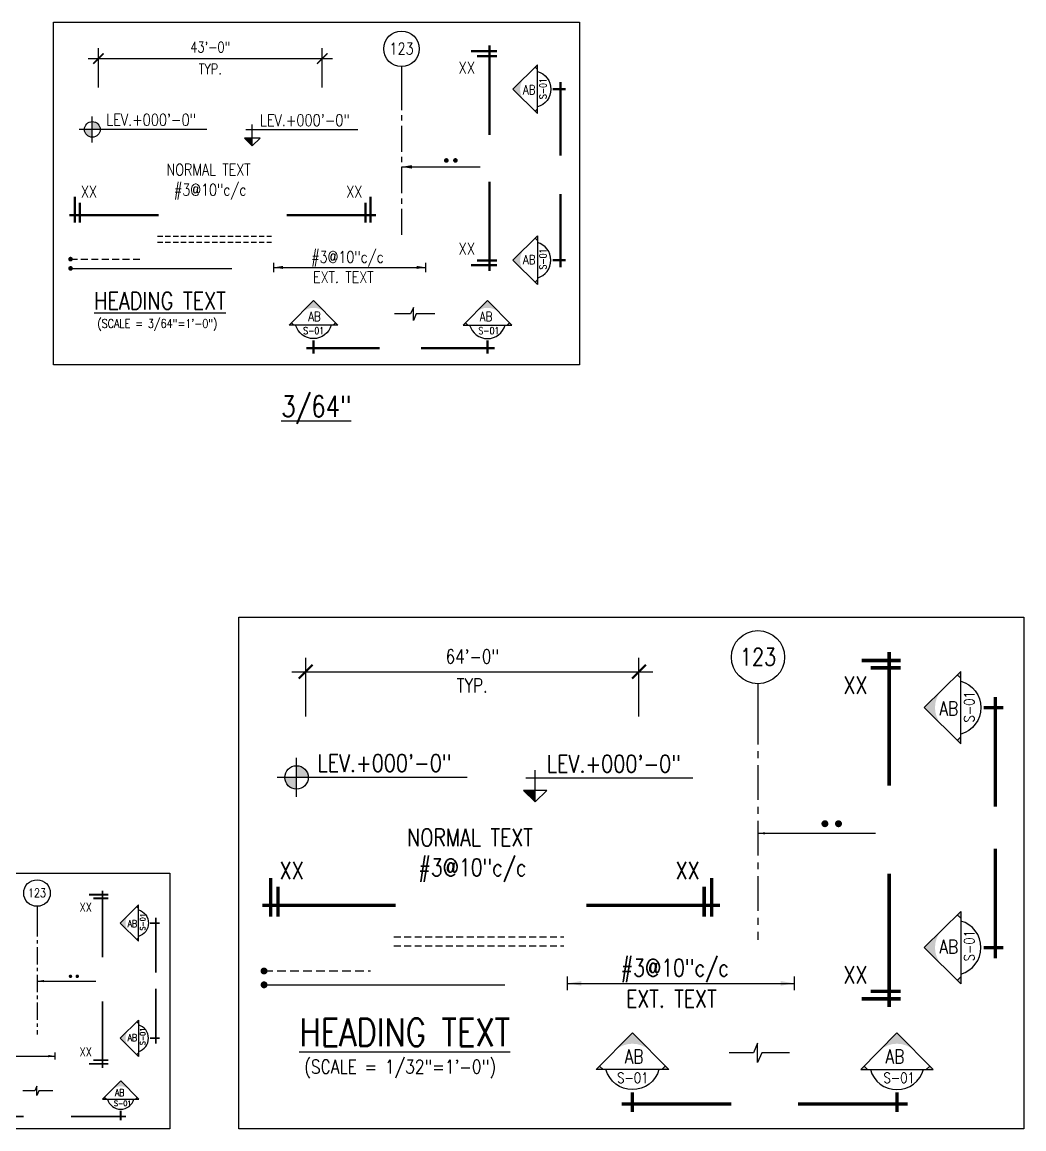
# Model space of a CAD drawing. Header units: inches. Extents: x 17147 to 26472, y -24737 to -16604.
# Drawn here: x 19193 to 21502, y -19156 to -16604 of the extents above; entities that cross this region are included whole.
import ezdxf

# ---------------------------------------------------------------- set-up
doc = ezdxf.new("R2010")
doc.units = ezdxf.units.IN
doc.header["$MEASUREMENT"] = 0
doc.linetypes.add('CENTER', pattern=[2, 1.25, -0.25, 0.25, -0.25])
doc.linetypes.add('HIDDEN', pattern=[0.375, 0.25, -0.125])
for name, color, linetype in [('ARROW', 2, 'Continuous'), ('BEAM', 3, 'HIDDEN'), ('BOTT. BAR', 5, 'Continuous'), ('BREAK', 1, 'Continuous'), ('DIM', 2, 'Continuous'), ('DOT', 2, 'Continuous'), ('Grids', 1, 'CENTER'), ('HEADING', 4, 'Continuous'), ('LEVEL', 2, 'Continuous'), ('SECMARK', 2, 'Continuous'), ('TEXT2', 3, 'Continuous'), ('TEXT3', 4, 'Continuous'), ('TOP BAR', 5, 'HIDDEN')]:
    doc.layers.add(name, color=color, linetype=linetype)
doc.styles.add('DIM 1_1 (A)', font='simplex.shx', dxfattribs={"width": 0.8})
doc.styles.add('DIM 1_16 (A)', font='simplex.shx', dxfattribs={"width": 0.8})
doc.styles.add('DIM 1_32 (A)', font='simplex.shx', dxfattribs={"width": 0.8})
doc.styles.add('DIM 3_64 (A)', font='simplex.shx', dxfattribs={"width": 0.8})
doc.dimstyles.new('DIM 1_16 (A)', dxfattribs={"dimtxt": 16, "dimasz": 16, "dimexe": 16, "dimexo": 16, "dimgap": 8, "dimtad": 1, "dimdec": 0, "dimzin": 3, "dimdsep": 46, "dimlunit": 4, "dimtxsty": 'DIM 1_16 (A)', "dimblk": 'ARCHTICK', "dimcen": 16, "dimdle": 16, "dimclrd": 2, "dimclre": 2, "dimclrt": 3, "dimadec": 0, "dimazin": 2, "dimtfac": 1, "dimtdec": 0, "dimtofl": 0, "dimtmove": 0, "dimatfit": 3, "dimfxl": 0, "dimtolj": 1, "dimtzin": 0, "dimlwd": -1, "dimlwe": -1, "dimarcsym": 0})
doc.dimstyles.new('DIM 1_32 (A)', dxfattribs={"dimtxt": 32, "dimasz": 32, "dimexe": 32, "dimexo": 32, "dimgap": 16, "dimtad": 1, "dimdec": 0, "dimzin": 3, "dimdsep": 46, "dimlunit": 4, "dimtxsty": 'DIM 1_32 (A)', "dimblk": 'ARCHTICK', "dimcen": 32, "dimdle": 32, "dimclrd": 2, "dimclre": 2, "dimclrt": 3, "dimadec": 0, "dimazin": 2, "dimtfac": 1, "dimtdec": 0, "dimtofl": 0, "dimtmove": 0, "dimatfit": 3, "dimfxl": 0, "dimtolj": 1, "dimtzin": 0, "dimlwd": -1, "dimlwe": -1, "dimarcsym": 0})
doc.dimstyles.new('DIM 3_64 (A)', dxfattribs={"dimtxt": 24, "dimasz": 24, "dimexe": 24, "dimexo": 24, "dimgap": 12, "dimtad": 1, "dimdec": 0, "dimzin": 3, "dimdsep": 46, "dimlunit": 4, "dimtxsty": 'DIM 3_64 (A)', "dimblk": 'ARCHTICK', "dimcen": 24, "dimdle": 24, "dimclrd": 2, "dimclre": 2, "dimclrt": 3, "dimadec": 0, "dimazin": 2, "dimtfac": 1, "dimtdec": 0, "dimtofl": 0, "dimtmove": 0, "dimatfit": 3, "dimfxl": 0, "dimtolj": 1, "dimtzin": 0, "dimlwd": -1, "dimlwe": -1, "dimarcsym": 0})

# ---------------------------------------------------------------- blocks, each defined once
blk = doc.blocks.new('_ARCHTICK')
at = {"color": 0, "linetype": 'ByBlock', "const_width": 0.15}
blk.add_lwpolyline([(-0.5, -0.5), (0.5, 0.5)], dxfattribs=at)
blk = doc.blocks.new('G')
at = {"layer": 'Grids', "color": 2, "linetype": 'Continuous', "ltscale": 1.25}
blk.add_line((0, 0), (0, -1.871), dxfattribs=at)
blk.add_circle((0, 1.914), 1.914, dxfattribs=at)
at = {"layer": 'TEXT3', "style": 'DIM 1_1 (A)', "width": 0.8}
blk.add_attdef('A', (-0.549, 1.345), '', height=1.35, dxfattribs=at)
blk = doc.blocks.new('S1')
at = {"layer": 'SECMARK', "const_width": 0.25}
for points in [[(0, 9.61), (0, 0)], [(-1.976, 9.013), (0.825, 9.013)], [(-1.336, 8.479), (0.825, 8.479)]]:
    blk.add_lwpolyline(points, dxfattribs=at)
at = {"layer": 'TEXT3', "style": 'DIM 1_1 (A)', "width": 0.8}
blk.add_attdef('A', (-2.652, 6.418), '', height=1.5, dxfattribs=at)
blk = doc.blocks.new('S(VER)')
at = {"layer": 'SECMARK'}
blk.add_hatch(color=256, dxfattribs=at).paths.add_polyline_path([(7.134, 5.127), (5.879, 3.862, -0.388845), (8.388, 3.862)])
h = blk.add_hatch(color=256, dxfattribs=at)
h.paths.add_polyline_path([(4.77, 2.743), (4.522, 2.493), (5.022, 2.493)])
h.paths.add_polyline_path([(9.746, 2.493), (9.498, 2.743), (9.246, 2.493)])
for p, q in [((4.522, 2.493), (7.134, 5.127)), ((7.134, 5.127), (9.746, 2.493)), ((4.522, 2.493), (9.746, 2.493)), ((5.022, 2.493), (4.77, 2.743)), ((9.246, 2.493), (9.498, 2.743))]:
    blk.add_line(p, q, dxfattribs=at)
at = {"layer": 'SECMARK', "const_width": 0.25}
for points in [[(7.134, 0.839), (7.134, -0.569)], [(7.9, 0), (0, 0)]]:
    blk.add_lwpolyline(points, dxfattribs=at)
at = {"layer": 'SECMARK'}
blk.add_arc((7.134, 3.027), 1.985, 195.6061, 344.3939, dxfattribs=at)
at = {"layer": 'TEXT3', "style": 'DIM 1_1 (A)'}
for tag, p, height, width in [('A', (6.744, 2.923), 1, 0.8), ('B', (6.875, 1.443), 0.75, 0.7)]:
    blk.add_attdef(tag, p, '', height=height, dxfattribs=dict(at, width=width))
blk = doc.blocks.new('S (hor)')
at = {"layer": 'SECMARK'}
h = blk.add_hatch(color=256, dxfattribs=at)
h.paths.add_polyline_path([(-2.493, -5.022), (-2.493, -4.522), (-2.743, -4.77)])
h.paths.add_polyline_path([(-2.493, -9.246), (-2.743, -9.498), (-2.493, -9.746)])
blk.add_hatch(color=256, dxfattribs=at).paths.add_polyline_path([(-5.127, -7.134), (-3.862, -5.879, 0.388845), (-3.862, -8.388)])
for p, q in [((-2.493, -4.522), (-5.127, -7.134)), ((-2.493, -5.022), (-2.743, -4.77)), ((-2.493, -4.522), (-2.493, -9.746)), ((-5.127, -7.134), (-2.493, -9.746)), ((-2.493, -9.246), (-2.743, -9.498))]:
    blk.add_line(p, q, dxfattribs=at)
at = {"layer": 'SECMARK', "const_width": 0.25}
for points in [[(0, -7.9), (0, 0)], [(-0.839, -7.134), (0.569, -7.134)]]:
    blk.add_lwpolyline(points, dxfattribs=at)
at = {"layer": 'SECMARK'}
blk.add_arc((-3.027, -7.134), 1.985, 285.6061, 74.3939, dxfattribs=at)
at = {"layer": 'TEXT3', "style": 'DIM 1_1 (A)', "width": 0.8}
blk.add_attdef('A', (-3.713, -7.571), '', height=1, dxfattribs=at)
blk.add_attdef('B', (-1.505, -7.334), '', height=0.75, rotation=90, dxfattribs=at)
blk = doc.blocks.new('*D25')
at = {"layer": 'DEFPOINTS', "color": 0, "transparency": 16777216}
for p in [(20614.5, -18101.8), (19846.4, -18237.2), (20614.5, -18237.2)]:
    blk.add_point(p, dxfattribs=at)
at = {"layer": 'DIM', "color": 2, "transparency": 16777216}
for p, q in [((19846.4, -18205.2), (19846.4, -18069.8)), ((20614.5, -18205.2), (20614.5, -18069.8)), ((19814.4, -18101.8), (20646.5, -18101.8))]:
    blk.add_line(p, q, dxfattribs=at)
at = {"layer": 'DIM', "color": 2, "transparency": 16777216, "xscale": 32, "yscale": 32, "zscale": 32, "rotation": 180}
blk.add_blockref('_ARCHTICK', (19846.4, -18101.8), dxfattribs=at)
at = {"layer": 'DIM', "color": 2, "transparency": 16777216, "xscale": 32, "yscale": 32, "zscale": 32}
blk.add_blockref('_ARCHTICK', (20614.5, -18101.8), dxfattribs=at)
at = {"layer": 'DIM', "color": 3, "transparency": 16777216, "char_height": 32, "attachment_point": 5, "style": 'DIM 1_32 (A)'}
for s, insert in [('\\A1;64\'-0"', (20230.4, -18066.7)), ('\\A1;TYP.', (20230.4, -18133.8))]:
    blk.add_mtext(s, dxfattribs=dict(at, insert=insert))
blk = doc.blocks.new('LEV.')
at = {"layer": 'LEVEL'}
h = blk.add_hatch(color=2, dxfattribs=at)
h.paths.add_polyline_path([(0, 0), (-0.844, 0, 0.414214), (0, -0.844)])
h.paths.add_polyline_path([(0, 0.844), (0, 0), (0.844, 0, 0.414214)])
for p, q in [((0, -1.406), (0, 1.406)), ((12.294, 0), (-1.406, 0))]:
    blk.add_line(p, q, dxfattribs=at)
blk.add_circle((0, 0), 0.844, dxfattribs=at)
at = {"layer": 'TEXT3', "style": 'DIM 1_1 (A)', "width": 0.8}
blk.add_attdef('A', (5.248, 0.412), '', height=1.25, dxfattribs=at)
blk = doc.blocks.new('LEV.1')
at = {"layer": 'LEVEL'}
blk.add_hatch(color=2, dxfattribs=at).paths.add_polyline_path([(0, -1.74), (0, -0.918), (-0.844, -0.918)])
for p, q in [((-0.678, 0), (11.346, 0)), ((0, -1.74), (0, 0.538)), ((0, -1.74), (-0.844, -0.918)), ((0.844, -0.918), (-0.844, -0.918)), ((0, -1.74), (0.844, -0.918))]:
    blk.add_line(p, q, dxfattribs=at)
at = {"layer": 'TEXT3', "style": 'DIM 1_1 (A)', "width": 0.8}
blk.add_attdef('A', (4.052, 0.397), '', height=1.25, dxfattribs=at)
blk = doc.blocks.new('HEAD')
at = {"layer": 'HEADING', "style": 'DIM 1_1 (A)', "width": 0.8}
blk.add_attdef('A', (1.004, 0.231), '', height=2, dxfattribs=at)
at = {"layer": 'TEXT2', "style": 'DIM 1_1 (A)', "width": 0.8}
blk.add_attdef('B', (1.35, -1.337), '', height=1, dxfattribs=at)
blk = doc.blocks.new('*D30')
at = {"layer": 'DEFPOINTS', "color": 0, "transparency": 16777216}
for p in [(19884.4, -16688.1), (19368.7, -16778.8), (19884.4, -16778.8)]:
    blk.add_point(p, dxfattribs=at)
at = {"layer": 'DIM', "color": 2, "transparency": 16777216}
for p, q in [((19368.7, -16754.8), (19368.7, -16664.1)), ((19884.4, -16754.8), (19884.4, -16664.1)), ((19344.7, -16688.1), (19908.4, -16688.1))]:
    blk.add_line(p, q, dxfattribs=at)
at = {"layer": 'DIM', "color": 2, "transparency": 16777216, "xscale": 24, "yscale": 24, "zscale": 24, "rotation": 180}
blk.add_blockref('_ARCHTICK', (19368.7, -16688.1), dxfattribs=at)
at = {"layer": 'DIM', "color": 2, "transparency": 16777216, "xscale": 24, "yscale": 24, "zscale": 24}
blk.add_blockref('_ARCHTICK', (19884.4, -16688.1), dxfattribs=at)
at = {"layer": 'DIM', "color": 3, "transparency": 16777216, "char_height": 24, "attachment_point": 5, "style": 'DIM 3_64 (A)'}
for s, insert in [('\\A1;43\'-0"', (19626.5, -16661.8)), ('\\A1;TYP.', (19626.5, -16712.1))]:
    blk.add_mtext(s, dxfattribs=dict(at, insert=insert))

msp = doc.modelspace()

# ---------------------------------------------------------------- linework, layer by layer
for points in [[(19265.24171, -16604.0371), (20477.72114, -16604.0371), (20477.72114, -17394.37409), (19265.24171, -17394.37409)], [(19691.94871, -17976.35684), (21501.61949, -17976.35684), (21501.61949, -19155.96428), (19691.94871, -19155.96428)], [(18628.6664, -18566.16056), (19533.50179, -18566.16056), (19533.50179, -19155.96428), (18628.6664, -19155.96428)]]:
    msp.add_lwpolyline(points, close=True)
at = {"layer": 'ARROW', "color": 4}
for p, q in [((19772.90034, -17180.31813), (19772.90034, -17158.87813)), ((20123.55113, -17180.31813), (20123.55113, -17158.87813)), ((20449.64814, -18836.47778), (20449.64814, -18804.47778)), ((20973.00754, -18836.47778), (20973.00754, -18804.47778)), ((19269.19582, -18996.22103), (19269.19582, -18980.22103))]:
    msp.add_line(p, q, dxfattribs=at)
at = {"layer": 'ARROW', "color": 2}
for p, q in [((19772.90034, -17169.59813), (20123.55113, -17169.59813)), ((20449.64814, -18820.47778), (20973.00754, -18820.47778)), ((19007.51612, -18988.22103), (19269.19582, -18988.22103))]:
    msp.add_line(p, q, dxfattribs=at)
for points in [[(19794.34034, -17166.0248), (19794.34034, -17173.17146), (19772.90034, -17169.59813)], [(20102.11113, -17166.0248), (20102.11113, -17173.17146), (20123.55113, -17169.59813)], [(20481.64814, -18815.14444), (20481.64814, -18825.81111), (20449.64814, -18820.47778)], [(20941.00754, -18815.14444), (20941.00754, -18825.81111), (20973.00754, -18820.47778)], [(19253.19582, -18985.55436), (19253.19582, -18990.8877), (19269.19582, -18988.22103)]]:
    msp.add_solid(points, dxfattribs=at)
at = {"layer": 'BEAM', "ltscale": 48}
for p, q in [((19504.82541, -17097.72597), (19767.36072, -17097.72597)), ((19504.82541, -17111.44652), (19767.36072, -17111.44652))]:
    msp.add_line(p, q, dxfattribs=at)
at = {"layer": 'BEAM', "ltscale": 64}
for p, q in [((20049.53631, -18713.2059), (20441.38006, -18713.2059)), ((20049.53631, -18733.68433), (20441.38006, -18733.68433))]:
    msp.add_line(p, q, dxfattribs=at)
at = {"layer": 'BOTT. BAR'}
for p, q in [((19304.4078, -17171.85049), (19676.00977, -17171.85049)), ((19750.40556, -18823.8395), (20305.03536, -18823.8395))]:
    msp.add_line(p, q, dxfattribs=at)
for points, const_width in [([(19301.7278, -17171.85049, 1), (19307.0878, -17171.85049, 1)], 5.36), ([(19746.40556, -18823.8395, 1), (19754.40556, -18823.8395, 1)], 8)]:
    msp.add_lwpolyline(points, format="xyb", close=True, dxfattribs=dict(at, const_width=const_width))
at = {"layer": 'BREAK', "linetype": 'Continuous'}
for points in [[(20143.73381, -17276.92163), (20101.04628, -17276.92163), (20094.61428, -17291.64811), (20094.61428, -17262.19515), (20088.18228, -17276.92163), (20050.83507, -17276.92163)], [(20961.39325, -18980.66211), (20897.68052, -18980.66211), (20888.08052, -19002.64193), (20888.08052, -18958.68229), (20878.48052, -18980.66211), (20822.73841, -18980.66211)], [(19263.38867, -19068.3132), (19231.53231, -19068.3132), (19226.73231, -19079.30311), (19226.73231, -19057.32329), (19221.93231, -19068.3132), (19194.06126, -19068.3132)]]:
    msp.add_lwpolyline(points, dxfattribs=at)
at = {"layer": 'DOT'}
for points, const_width in [([(20167.82665, -16922.94815, 1), (20173.18665, -16922.94815, 1)], 5.36), ([(20188.78469, -16922.94815, 1), (20194.14469, -16922.94815, 1)], 5.36), ([(21039.0904, -18452.34348, 1), (21047.0904, -18452.34348, 1)], 8), ([(21070.37106, -18452.34348, 1), (21078.37106, -18452.34348, 1)], 8), ([(19302.23725, -18804.15388, 1), (19306.23725, -18804.15388, 1)], 4), ([(19317.87758, -18804.15388, 1), (19321.87758, -18804.15388, 1)], 4)]:
    msp.add_lwpolyline(points, format="xyb", close=True, dxfattribs=dict(at, const_width=const_width))
at = {"layer": 'Grids', "ltscale": 48}
msp.add_line((20067.14683, -16746.78175), (20067.14683, -17102.32442), dxfattribs=at)
at = {"layer": 'Grids', "ltscale": 64}
msp.add_line((20888.82201, -18189.40855), (20888.82201, -18720.06925), dxfattribs=at)
at = {"layer": 'Grids', "ltscale": 32}
msp.add_line((19227.10306, -18672.68642), (19227.10306, -18938.01677), dxfattribs=at)
at = {"layer": 'TOP BAR', "ltscale": 64}
msp.add_line((19304.4078, -17150.48006), (19468.68107, -17150.48006), dxfattribs=at)
at = {"layer": 'TOP BAR', "ltscale": 80}
msp.add_line((19750.40556, -18791.94334), (19995.58954, -18791.94334), dxfattribs=at)
at = {"layer": 'TOP BAR', "linetype": 'ByBlock'}
for points, const_width in [([(19301.7278, -17150.48006, 1), (19307.0878, -17150.48006, 1)], 5.36), ([(19746.40556, -18791.94334, 1), (19754.40556, -18791.94334, 1)], 8)]:
    msp.add_lwpolyline(points, format="xyb", close=True, dxfattribs=dict(at, const_width=const_width))

# ---------------------------------------------------------------- block references
ref = msp.add_blockref('G', (20067.14683, -16706.67738), dxfattribs=dict(xscale=21.44000000000233, yscale=21.44000000000233, zscale=21.44000000000233))
ref.add_attrib('A', '123', (20039.26382, -16678.65315), dxfattribs={"layer": 'TEXT3', "height": 26.8, "style": 'DIM 3_64 (A)', "width": 0.8125})
ref = msp.add_blockref('S1', (20269.67088, -16863.93661), dxfattribs=dict(xscale=21.44000000000233, yscale=21.44000000000233, zscale=21.44000000000233))
ref.add_attrib('A', 'XX', (20199.05689, -16722.26789), dxfattribs={"layer": 'TEXT3', "height": 26.8, "style": 'DIM 3_64 (A)', "width": 0.8125})
ref = msp.add_blockref('S (hor)', (20433.74795, -16911.59403), dxfattribs=dict(xscale=-21.44000000000233, yscale=21.44000000000233, zscale=21.44, rotation=180))
ref.add_attrib('A', 'AB', (20347.10487, -16770.71143), dxfattribs={"layer": 'TEXT3', "height": 21.44, "style": 'DIM 3_64 (A)', "width": 0.8125})
ref.add_attrib('B', 'S-01', (20401.47248, -16781.52792), dxfattribs={"layer": 'TEXT3', "height": 16.08, "rotation": 90, "style": 'DIM 3_64 (A)', "width": 0.8125})
ref = msp.add_blockref('LEV.', (19354.5806, -16851.43794), dxfattribs=dict(xscale=21.44000000000233, yscale=21.44000000000233, zscale=21.44000000000233))
ref.add_attrib('A', 'LEV.+000\'-0"', (19386.67529, -16842.61141), dxfattribs={"layer": 'TEXT3', "height": 26.8, "style": 'DIM 3_64 (A)', "width": 0.8125})
ref = msp.add_blockref('LEV.1', (19723.03752, -16851.93978), dxfattribs=dict(xscale=21.44000000000233, yscale=21.44000000000233, zscale=21.44000000000233))
ref.add_attrib('A', 'LEV.+000\'-0"', (19741.00485, -16843.63413), dxfattribs={"layer": 'TEXT3', "height": 26.8, "style": 'DIM 3_64 (A)', "width": 0.8125})
ref = msp.add_blockref('S1', (20269.67088, -16971.54127), dxfattribs=dict(xscale=-21.44000000000233, yscale=21.44000000000233, zscale=21.44, rotation=180))
ref.add_attrib('A', 'XX', (20199.05689, -17140.00999), dxfattribs={"layer": 'TEXT3', "height": 26.8, "style": 'DIM 3_64 (A)', "width": 0.8125})
ref = msp.add_blockref('S1', (19507.75665, -17049.00503), dxfattribs=dict(xscale=-21.44000000000233, yscale=21.44000000000233, zscale=21.44, rotation=90))
ref.add_attrib('A', 'XX', (19328.50563, -17008.6442), dxfattribs={"layer": 'TEXT3', "height": 26.8, "style": 'DIM 3_64 (A)', "width": 0.8125})
ref = msp.add_blockref('S1', (19802.32576, -17049.00503), dxfattribs=dict(xscale=21.44000000000233, yscale=21.44000000000233, zscale=21.44000000000233, rotation=270))
ref.add_attrib('A', 'XX', (19939.92192, -17008.6442), dxfattribs={"layer": 'TEXT3', "height": 26.8, "style": 'DIM 3_64 (A)', "width": 0.8125})
ref = msp.add_blockref('S (hor)', (20433.74795, -17000.17425), dxfattribs=dict(xscale=21.44000000000233, yscale=21.44000000000233, zscale=21.44000000000233))
ref.add_attrib('A', 'AB', (20347.10487, -17162.49685), dxfattribs={"layer": 'TEXT3', "height": 21.44, "style": 'DIM 3_64 (A)', "width": 0.8125})
ref.add_attrib('B', 'S-01', (20401.47248, -17174.4125), dxfattribs={"layer": 'TEXT3', "height": 16.08, "rotation": 90, "style": 'DIM 3_64 (A)', "width": 0.8125})
ref = msp.add_blockref('HEAD', (19337.33807, -17271.58109), dxfattribs=dict(xscale=21.44000000000233, yscale=21.44000000000233, zscale=21.44000000000233))
ref.add_attrib('A', '%%UHEADING TEXT', (19358.86943, -17266.63098), dxfattribs={"layer": 'HEADING', "height": 40, "style": 'DIM 3_64 (A)', "width": 0.8125})
ref.add_attrib('B', '(SCALE = 3/64"=1\'-0")', (19366.27842, -17309.02818), dxfattribs={"layer": 'TEXT2', "height": 20, "style": 'DIM 3_64 (A)', "width": 0.8125})
ref = msp.add_blockref('S(VER)', (20017.17346, -17356.08521), dxfattribs=dict(xscale=-21.44000000000233, yscale=21.44000000000233, zscale=21.44))
ref.add_attrib('A', 'AB', (19852.14975, -17293.4065), dxfattribs={"layer": 'TEXT3', "height": 21.44, "style": 'DIM 3_64 (A)', "width": 0.8125})
ref.add_attrib('B', 'S-01', (19840.73428, -17323.53103), dxfattribs={"layer": 'TEXT3', "height": 16.08, "style": 'DIM 3_64 (A)', "width": 0.8125})
ref = msp.add_blockref('S(VER)', (20112.25682, -17356.08521), dxfattribs=dict(xscale=21.44000000000233, yscale=21.44000000000233, zscale=21.44000000000233))
ref.add_attrib('A', 'AB', (20247.41768, -17293.4065), dxfattribs={"layer": 'TEXT3', "height": 21.44, "style": 'DIM 3_64 (A)', "width": 0.8125})
ref.add_attrib('B', 'S-01', (20244.52387, -17323.53103), dxfattribs={"layer": 'TEXT3', "height": 16.08, "style": 'DIM 3_64 (A)', "width": 0.8125})
ref = msp.add_blockref('G', (20888.82201, -18129.55128), dxfattribs=dict(xscale=32, yscale=32, zscale=32))
ref.add_attrib('A', '123', (20847.20558, -18087.72407), dxfattribs={"layer": 'TEXT3', "height": 40, "style": 'DIM 1_32 (A)', "width": 0.8125})
ref = msp.add_blockref('S1', (21191.09671, -18364.26656), dxfattribs=dict(xscale=32, yscale=32, zscale=32))
ref.add_attrib('A', 'XX', (21085.7027, -18152.82071), dxfattribs={"layer": 'TEXT3', "height": 40, "style": 'DIM 1_32 (A)', "width": 0.8125})
ref = msp.add_blockref('S (hor)', (21435.98787, -18412.9643), dxfattribs=dict(xscale=-32, yscale=32, zscale=32, rotation=180))
ref.add_attrib('A', 'AB', (21306.66984, -18202.69175), dxfattribs={"layer": 'TEXT3', "height": 32, "style": 'DIM 1_32 (A)', "width": 0.8125})
ref.add_attrib('B', 'S-01', (21387.81552, -18218.83577), dxfattribs={"layer": 'TEXT3', "height": 24, "rotation": 90, "style": 'DIM 1_32 (A)', "width": 0.8125})
ref = msp.add_blockref('LEV.', (19825.29034, -18345.61183), dxfattribs=dict(xscale=32, yscale=32, zscale=32))
ref.add_attrib('A', 'LEV.+000\'-0"', (19873.19285, -18332.4379), dxfattribs={"layer": 'TEXT3', "height": 40, "style": 'DIM 1_32 (A)', "width": 0.8125})
ref = msp.add_blockref('LEV.1', (20375.22603, -18346.36083), dxfattribs=dict(xscale=32, yscale=32, zscale=32))
ref.add_attrib('A', 'LEV.+000\'-0"', (20402.04294, -18334.10383), dxfattribs={"layer": 'TEXT3', "height": 40, "style": 'DIM 1_32 (A)', "width": 0.8125})
ref = msp.add_blockref('S (hor)', (21435.98787, -18509.67234), dxfattribs=dict(xscale=32, yscale=32, zscale=32))
ref.add_attrib('A', 'AB', (21306.66984, -18751.94488), dxfattribs={"layer": 'TEXT3', "height": 32, "style": 'DIM 1_32 (A)', "width": 0.8125})
ref.add_attrib('B', 'S-01', (21387.81552, -18769.72943), dxfattribs={"layer": 'TEXT3', "height": 24, "rotation": 90, "style": 'DIM 1_32 (A)', "width": 0.8125})
ref = msp.add_blockref('S1', (20053.9113, -18640.48808), dxfattribs=dict(xscale=-32, yscale=32, zscale=32, rotation=90))
ref.add_attrib('A', 'XX', (19786.37247, -18580.24803), dxfattribs={"layer": 'TEXT3', "height": 40, "style": 'DIM 1_32 (A)', "width": 0.8125})
ref = msp.add_blockref('S1', (20493.56668, -18640.48808), dxfattribs=dict(xscale=32, yscale=32, zscale=32, rotation=270))
ref.add_attrib('A', 'XX', (20698.93408, -18580.24803), dxfattribs={"layer": 'TEXT3', "height": 40, "style": 'DIM 1_32 (A)', "width": 0.8125})
ref = msp.add_blockref('S1', (21191.09671, -18567.61607), dxfattribs=dict(xscale=-32, yscale=32, zscale=32, rotation=180))
ref.add_attrib('A', 'XX', (21085.7027, -18820.98348), dxfattribs={"layer": 'TEXT3', "height": 40, "style": 'DIM 1_32 (A)', "width": 0.8125})
ref = msp.add_blockref('G', (19227.10306, -18642.75778), dxfattribs=dict(xscale=16, yscale=16, zscale=16))
ref.add_attrib('A', '123', (19206.29484, -18621.84418), dxfattribs={"layer": 'TEXT3', "height": 20, "style": 'DIM 1_16 (A)', "width": 0.8125})
ref = msp.add_blockref('S1', (19378.24041, -18760.11542), dxfattribs=dict(xscale=16, yscale=16, zscale=16))
ref.add_attrib('A', 'XX', (19325.5434, -18654.3925), dxfattribs={"layer": 'TEXT3', "height": 20, "style": 'DIM 1_16 (A)', "width": 0.8125})
ref = msp.add_blockref('S (hor)', (19500.68598, -18795.68066), dxfattribs=dict(xscale=-16, yscale=16, zscale=16, rotation=180))
ref.add_attrib('A', 'AB', (19436.02697, -18690.54439), dxfattribs={"layer": 'TEXT3', "height": 16, "style": 'DIM 1_16 (A)', "width": 0.8125})
ref.add_attrib('B', 'S-01', (19476.59981, -18698.6164), dxfattribs={"layer": 'TEXT3', "height": 12, "rotation": 90, "style": 'DIM 1_16 (A)', "width": 0.8125})
ref = msp.add_blockref('S (hor)', (19500.68598, -18832.81831), dxfattribs=dict(xscale=16, yscale=16, zscale=16))
ref.add_attrib('A', 'AB', (19436.02697, -18953.95458), dxfattribs={"layer": 'TEXT3', "height": 16, "style": 'DIM 1_16 (A)', "width": 0.8125})
ref.add_attrib('B', 'S-01', (19476.59981, -18962.84686), dxfattribs={"layer": 'TEXT3', "height": 12, "rotation": 90, "style": 'DIM 1_16 (A)', "width": 0.8125})
ref = msp.add_blockref('S1', (19378.24041, -18861.79018), dxfattribs=dict(xscale=-16, yscale=16, zscale=16, rotation=180))
ref.add_attrib('A', 'XX', (19325.5434, -18988.47388), dxfattribs={"layer": 'TEXT3', "height": 20, "style": 'DIM 1_16 (A)', "width": 0.8125})
ref = msp.add_blockref('HEAD', (19799.5552, -18972.69115), dxfattribs=dict(xscale=32, yscale=32, zscale=32))
ref.add_attrib('A', '%%UHEADING TEXT', (19831.69157, -18965.30293), dxfattribs={"layer": 'HEADING', "height": 64, "style": 'DIM 1_32 (A)', "width": 0.8125})
ref.add_attrib('B', '(SCALE = 1/32"=1\'-0")', (19842.74977, -19028.58233), dxfattribs={"layer": 'TEXT2', "height": 32, "style": 'DIM 1_32 (A)', "width": 0.8125})
ref = msp.add_blockref('S(VER)', (20827.67559, -19098.81671), dxfattribs=dict(xscale=-32, yscale=32, zscale=32))
ref.add_attrib('A', 'AB', (20581.37154, -19005.26639), dxfattribs={"layer": 'TEXT3', "height": 32, "style": 'DIM 1_32 (A)', "width": 0.8125})
ref.add_attrib('B', 'S-01', (20564.33352, -19050.22838), dxfattribs={"layer": 'TEXT3', "height": 24, "style": 'DIM 1_32 (A)', "width": 0.8125})
ref = msp.add_blockref('S(VER)', (20980.80786, -19098.81671), dxfattribs=dict(xscale=32, yscale=32, zscale=32))
ref.add_attrib('A', 'AB', (21182.54048, -19005.26639), dxfattribs={"layer": 'TEXT3', "height": 32, "style": 'DIM 1_32 (A)', "width": 0.8125})
ref.add_attrib('B', 'S-01', (21178.22136, -19050.22838), dxfattribs={"layer": 'TEXT3', "height": 24, "style": 'DIM 1_32 (A)', "width": 0.8125})
ref = msp.add_blockref('S(VER)', (19196.52985, -19127.3905), dxfattribs=dict(xscale=-16, yscale=16, zscale=16))
ref.add_attrib('A', 'AB', (19073.37782, -19080.61534), dxfattribs={"layer": 'TEXT3', "height": 16, "style": 'DIM 1_16 (A)', "width": 0.8125})
ref.add_attrib('B', 'S-01', (19064.85881, -19103.09633), dxfattribs={"layer": 'TEXT3', "height": 12, "style": 'DIM 1_16 (A)', "width": 0.8125})
ref = msp.add_blockref('S(VER)', (19305.79092, -19127.3905), dxfattribs=dict(xscale=16, yscale=16, zscale=16))
ref.add_attrib('A', 'AB', (19406.65723, -19080.61534), dxfattribs={"layer": 'TEXT3', "height": 16, "style": 'DIM 1_16 (A)', "width": 0.8125})
ref.add_attrib('B', 'S-01', (19404.49767, -19103.09633), dxfattribs={"layer": 'TEXT3', "height": 12, "style": 'DIM 1_16 (A)', "width": 0.8125})

# ---------------------------------------------------------------- texts
at = {"layer": 'TEXT2', "width": 0.8}
for s, height, style, p in [('NORMAL TEXT', 26.8, 'DIM 3_64 (A)', (19525.48951, -16957.66349)), ('#3@10"c/c', 26.8, 'DIM 3_64 (A)', (19542.64594, -17003.9599)), ('#3@10"c/c', 26.8, 'DIM 3_64 (A)', (19859.17028, -17158.9478)), ('EXT. TEXT', 26.8, 'DIM 3_64 (A)', (19863.24715, -17205.53617)), ('NORMAL TEXT', 40, 'DIM 1_32 (A)', (20080.37826, -18504.15742)), ('#3@10"c/c', 40, 'DIM 1_32 (A)', (20105.98486, -18573.25653)), ('#3@10"c/c', 40, 'DIM 1_32 (A)', (20572.32576, -18804.58177)), ('EXT. TEXT', 40, 'DIM 1_32 (A)', (20585.00067, -18876.38498))]:
    msp.add_text(s, height=height, dxfattribs=dict(at, style=style)).set_placement(p)
at = {"layer": 'TEXT3', "style": 'DIM 1_1 (A)', "width": 0.8}
msp.add_text('%%U3/64"', height=48, dxfattribs=at).set_placement((19790.12109, -17514.09017))

# ---------------------------------------------------------------- dimensions: what is measured, and where the dimension line sits
at = {"layer": 'DIM'}
for base, p1, p2, dimstyle, picture, middle in [((19884.35311, -16688.05731), (19368.7155, -16778.78346), (19884.35311, -16778.78346), 'DIM 3_64 (A)', '*D30', (19626.5343, -16688.05731)), ((20614.50302, -18101.76014), (19846.3872, -18237.17229), (20614.50302, -18237.17229), 'DIM 1_32 (A)', '*D25', (20230.44511, -18101.76014))]:
    dim = msp.add_linear_dim(base=base, p1=p1, p2=p2, text='<>\\XTYP.', dimstyle=dimstyle, dxfattribs=at)
    dim.commit()
    dim.dimension.update_dxf_attribs({"geometry": picture, "text_midpoint": middle})

# ---------------------------------------------------------------- leaders
for points, dimstyle in [([(20067.14683, -16937.7729), (20248.85503, -16937.7729)], 'DIM 3_64 (A)'), ([(20888.82201, -18474.46997), (21160.02828, -18474.46997)], 'DIM 1_16 (A)'), ([(19227.10306, -18815.21713), (19362.70619, -18815.21713)], 'DIM 1_16 (A)')]:
    msp.add_leader(points, dimstyle=dimstyle, dxfattribs=at)

doc.saveas('drawing.dxf')
